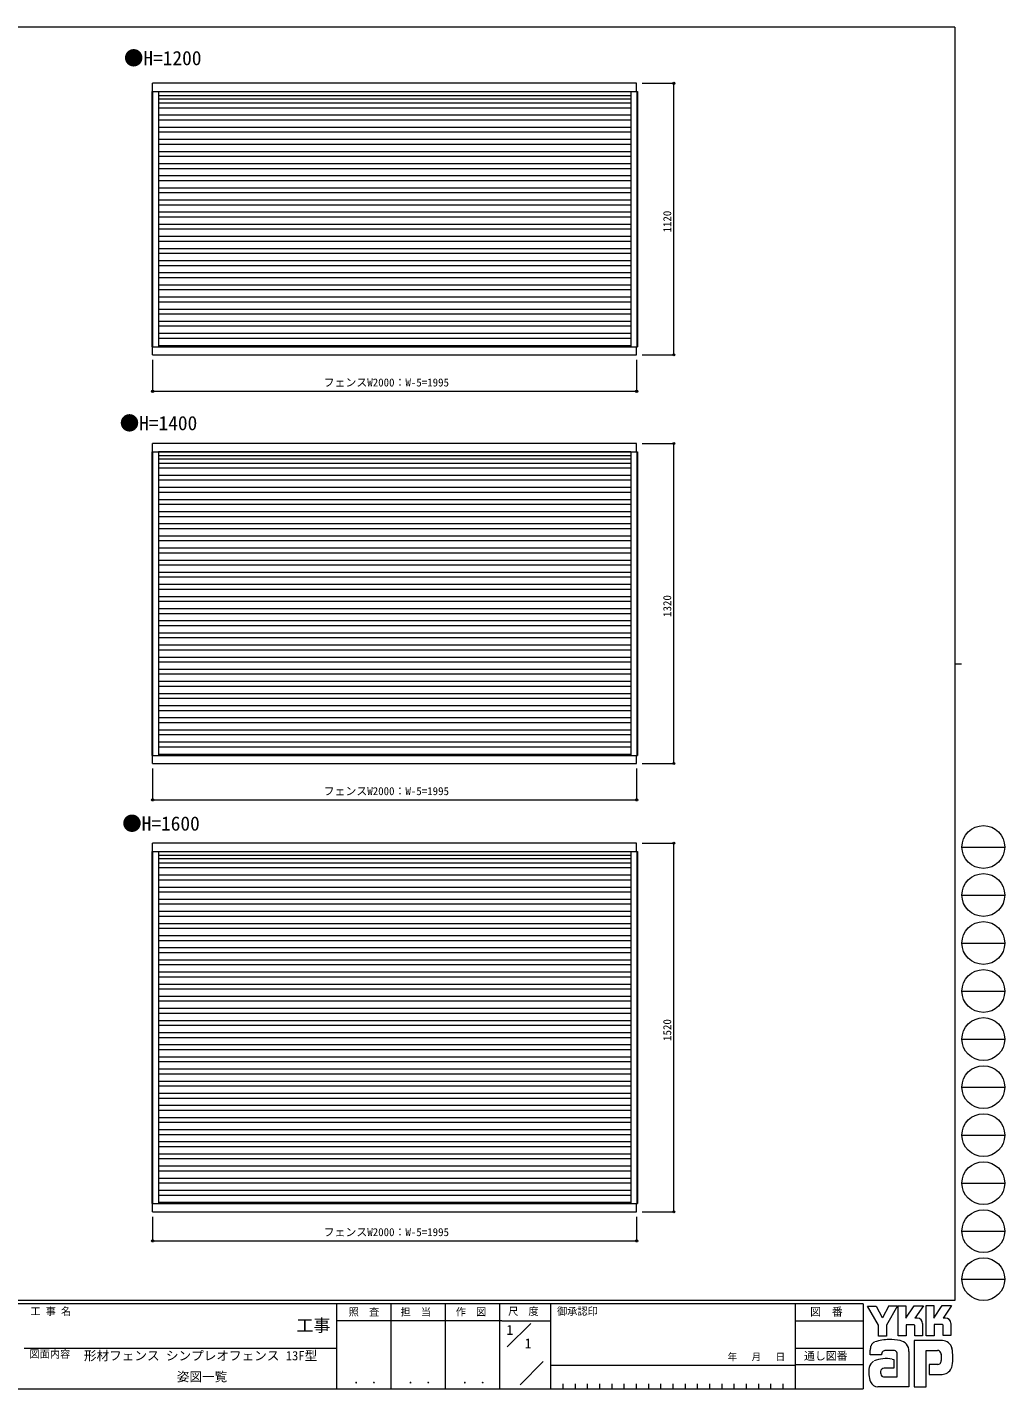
# Model space of a CAD drawing. Units: millimetres, scale not verified. Extents: x -3967 to 3967, y -2821 to 2821.
# Drawn here: x -62 to 3967, y -2821 to 2793 of the extents above; entities that cross this region are included whole.
import ezdxf
from ezdxf.enums import TextEntityAlignment as Align

# ---------------------------------------------------------------- set-up
doc = ezdxf.new("R2010")
doc.units = ezdxf.units.MM
doc.header["$LTSCALE"] = 10
doc.layers.add('0-0_0', color=3, linetype='Continuous')
for name, color, linetype, lineweight in [('0-1_USER1', 4, 'Continuous', 9), ('0-2_YKK_ZWAK', 6, 'Continuous', 9), ('0-3_YKK_11', 7, 'Continuous', 9)]:
    doc.layers.add(name, color=color, linetype=linetype, lineweight=lineweight)
doc.styles.add('ＭＳ ゴシック', font='')
doc.styles.get('ＭＳ ゴシック').set_extended_font_data('MS Gothic')

msp = doc.modelspace()

# ---------------------------------------------------------------- linework, layer by layer
at = {"layer": '0-1_USER1'}
for p, q in [((451.79, 2527.78), (2452.79, 2527.78)), ((451.79, 2527.78), (451.79, 1475.78)), ((453.99, 2527.78), (453.99, 1475.78)), ((2449.79, 2561.78), (454.79, 2561.78)), ((454.79, 2527.78), (454.79, 2561.78)), ((478.99, 2527.78), (478.99, 1475.78)), ((2425.59, 2526.78), (478.99, 2526.78)), ((2425.59, 2527.78), (2425.59, 1475.78)), ((2449.79, 2527.78), (2449.79, 2561.78)), ((2450.59, 2527.78), (2450.59, 1475.78)), ((2452.79, 2527.78), (2452.79, 1475.78)), ((2425.59, 2510.78), (478.99, 2510.78)), ((2425.59, 2496.78), (478.99, 2496.78)), ((2425.59, 2479.78), (478.99, 2479.78)), ((2425.59, 2459.78), (478.99, 2459.78)), ((2425.59, 2429.78), (478.99, 2429.78)), ((2425.59, 2409.78), (478.99, 2409.78)), ((2425.59, 2379.78), (478.99, 2379.78)), ((2425.59, 2359.78), (478.99, 2359.78)), ((2425.59, 2329.78), (478.99, 2329.78)), ((2425.59, 2309.78), (478.99, 2309.78)), ((2425.59, 2279.78), (478.99, 2279.78)), ((2425.59, 2259.78), (478.99, 2259.78)), ((2425.59, 2229.78), (478.99, 2229.78)), ((2425.59, 2209.78), (478.99, 2209.78)), ((2425.59, 2179.78), (478.99, 2179.78)), ((2425.59, 2159.78), (478.99, 2159.78)), ((2425.59, 2129.78), (478.99, 2129.78)), ((2425.59, 2109.78), (478.99, 2109.78)), ((2425.59, 2079.78), (478.99, 2079.78)), ((2425.59, 2059.78), (478.99, 2059.78)), ((2425.59, 2029.78), (478.99, 2029.78)), ((2425.59, 2009.78), (478.99, 2009.78)), ((2425.59, 1979.78), (478.99, 1979.78)), ((2425.59, 1959.78), (478.99, 1959.78)), ((2425.59, 1929.78), (478.99, 1929.78)), ((2425.59, 1909.78), (478.99, 1909.78)), ((2425.59, 1879.78), (478.99, 1879.78)), ((2425.59, 1859.78), (478.99, 1859.78)), ((2425.59, 1829.78), (478.99, 1829.78)), ((2425.59, 1809.78), (478.99, 1809.78)), ((2425.59, 1779.78), (478.99, 1779.78)), ((2425.59, 1759.78), (478.99, 1759.78)), ((2425.59, 1729.78), (478.99, 1729.78)), ((2425.59, 1709.78), (478.99, 1709.78)), ((2425.59, 1679.78), (478.99, 1679.78)), ((2425.59, 1659.78), (478.99, 1659.78)), ((2425.59, 1629.78), (478.99, 1629.78)), ((2425.59, 1609.78), (478.99, 1609.78)), ((2425.59, 1579.78), (478.99, 1579.78)), ((2425.59, 1559.78), (478.99, 1559.78)), ((2425.59, 1529.78), (478.99, 1529.78)), ((451.79, 1475.78), (2452.79, 1475.78)), ((454.79, 1441.78), (454.79, 1475.78)), ((2425.59, 1509.78), (478.99, 1509.78)), ((2425.59, 1479.78), (478.99, 1479.78)), ((2449.79, 1441.78), (2449.79, 1475.78)), ((454.79, 1441.78), (2449.79, 1441.78)), ((2449.79, 1076.82), (454.79, 1076.82)), ((454.79, 1042.82), (454.79, 1076.82)), ((2449.79, 1042.82), (2449.79, 1076.82)), ((451.79, 1042.82), (2452.79, 1042.82)), ((451.79, 1042.82), (451.79, -209.18)), ((453.99, 1042.82), (453.99, -209.18)), ((478.99, 1042.82), (478.99, -209.18)), ((2425.59, 1041.82), (478.99, 1041.82)), ((2425.59, 1025.82), (478.99, 1025.82)), ((2425.59, 1011.82), (478.99, 1011.82)), ((2425.59, 1042.82), (2425.59, -209.18)), ((2450.59, 1042.82), (2450.59, -209.18)), ((2452.79, 1042.82), (2452.79, -209.18)), ((2425.59, 994.82), (478.99, 994.82)), ((2425.59, 974.82), (478.99, 974.82)), ((2425.59, 944.82), (478.99, 944.82)), ((2425.59, 924.82), (478.99, 924.82)), ((2425.59, 894.82), (478.99, 894.82)), ((2425.59, 874.82), (478.99, 874.82)), ((2425.59, 844.82), (478.99, 844.82)), ((2425.59, 824.82), (478.99, 824.82)), ((2425.59, 794.82), (478.99, 794.82)), ((2425.59, 774.82), (478.99, 774.82)), ((2425.59, 744.82), (478.99, 744.82)), ((2425.59, 724.82), (478.99, 724.82)), ((2425.59, 694.82), (478.99, 694.82)), ((2425.59, 674.82), (478.99, 674.82)), ((2425.59, 644.82), (478.99, 644.82)), ((2425.59, 624.82), (478.99, 624.82)), ((2425.59, 594.82), (478.99, 594.82)), ((2425.59, 574.82), (478.99, 574.82)), ((2425.59, 544.82), (478.99, 544.82)), ((2425.59, 524.82), (478.99, 524.82)), ((2425.59, 494.82), (478.99, 494.82)), ((2425.59, 474.82), (478.99, 474.82)), ((2425.59, 444.82), (478.99, 444.82)), ((2425.59, 424.82), (478.99, 424.82)), ((2425.59, 394.82), (478.99, 394.82)), ((2425.59, 374.82), (478.99, 374.82)), ((2425.59, 344.82), (478.99, 344.82)), ((2425.59, 324.82), (478.99, 324.82)), ((2425.59, 294.82), (478.99, 294.82)), ((2425.59, 274.82), (478.99, 274.82)), ((2425.59, 244.82), (478.99, 244.82)), ((2425.59, 224.82), (478.99, 224.82)), ((2425.59, 194.82), (478.99, 194.82)), ((2425.59, 174.82), (478.99, 174.82)), ((2425.59, 144.82), (478.99, 144.82)), ((2425.59, 124.82), (478.99, 124.82)), ((2425.59, 94.82), (478.99, 94.82)), ((2425.59, 74.82), (478.99, 74.82)), ((2425.59, 44.82), (478.99, 44.82)), ((2425.59, 24.82), (478.99, 24.82)), ((2425.59, -5.18), (478.99, -5.18)), ((2425.59, -25.18), (478.99, -25.18)), ((2425.59, -55.18), (478.99, -55.18)), ((2425.59, -75.18), (478.99, -75.18)), ((2425.59, -105.18), (478.99, -105.18)), ((2425.59, -125.18), (478.99, -125.18)), ((2425.59, -155.18), (478.99, -155.18)), ((451.79, -209.18), (2452.79, -209.18)), ((454.79, -243.18), (454.79, -209.18)), ((2425.59, -175.18), (478.99, -175.18)), ((2425.59, -205.18), (478.99, -205.18)), ((2449.79, -243.18), (2449.79, -209.18)), ((454.79, -243.18), (2449.79, -243.18)), ((451.79, -605.48), (2452.79, -605.48)), ((451.79, -605.48), (451.79, -2057.48)), ((453.99, -605.48), (453.99, -2057.48)), ((2449.79, -571.48), (454.79, -571.48)), ((454.79, -605.48), (454.79, -571.48)), ((478.99, -605.48), (478.99, -2057.48)), ((2425.59, -606.48), (478.99, -606.48)), ((2425.59, -605.48), (2425.59, -2057.48)), ((2449.79, -605.48), (2449.79, -571.48)), ((2450.59, -605.48), (2450.59, -2057.48)), ((2452.79, -605.48), (2452.79, -2057.48)), ((2425.59, -622.48), (478.99, -622.48)), ((2425.59, -636.48), (478.99, -636.48)), ((2425.59, -653.48), (478.99, -653.48)), ((2425.59, -673.48), (478.99, -673.48)), ((2425.59, -703.48), (478.99, -703.48)), ((2425.59, -723.48), (478.99, -723.48)), ((2425.59, -753.48), (478.99, -753.48)), ((2425.59, -773.48), (478.99, -773.48)), ((2425.59, -803.48), (478.99, -803.48)), ((2425.59, -823.48), (478.99, -823.48)), ((2425.59, -853.48), (478.99, -853.48)), ((2425.59, -873.48), (478.99, -873.48)), ((2425.59, -903.48), (478.99, -903.48)), ((2425.59, -923.48), (478.99, -923.48)), ((2425.59, -953.48), (478.99, -953.48)), ((2425.59, -973.48), (478.99, -973.48)), ((2425.59, -1003.48), (478.99, -1003.48)), ((2425.59, -1023.48), (478.99, -1023.48)), ((2425.59, -1053.48), (478.99, -1053.48)), ((2425.59, -1073.48), (478.99, -1073.48)), ((2425.59, -1103.48), (478.99, -1103.48)), ((2425.59, -1123.48), (478.99, -1123.48)), ((2425.59, -1153.48), (478.99, -1153.48)), ((2425.59, -1173.48), (478.99, -1173.48)), ((2425.59, -1203.48), (478.99, -1203.48)), ((2425.59, -1223.48), (478.99, -1223.48)), ((2425.59, -1253.48), (478.99, -1253.48)), ((2425.59, -1273.48), (478.99, -1273.48)), ((2425.59, -1303.48), (478.99, -1303.48)), ((2425.59, -1323.48), (478.99, -1323.48)), ((2425.59, -1353.48), (478.99, -1353.48)), ((2425.59, -1373.48), (478.99, -1373.48)), ((2425.59, -1403.48), (478.99, -1403.48)), ((2425.59, -1423.48), (478.99, -1423.48)), ((2425.59, -1453.48), (478.99, -1453.48)), ((2425.59, -1473.48), (478.99, -1473.48)), ((2425.59, -1503.48), (478.99, -1503.48)), ((2425.59, -1523.48), (478.99, -1523.48)), ((2425.59, -1553.48), (478.99, -1553.48)), ((2425.59, -1573.48), (478.99, -1573.48)), ((2425.59, -1603.48), (478.99, -1603.48)), ((2425.59, -1623.48), (478.99, -1623.48)), ((2425.59, -1653.48), (478.99, -1653.48)), ((2425.59, -1673.48), (478.99, -1673.48)), ((2425.59, -1703.48), (478.99, -1703.48)), ((2425.59, -1723.48), (478.99, -1723.48)), ((2425.59, -1753.48), (478.99, -1753.48)), ((2425.59, -1773.48), (478.99, -1773.48)), ((2425.59, -1803.48), (478.99, -1803.48)), ((2425.59, -1823.48), (478.99, -1823.48)), ((2425.59, -1853.48), (478.99, -1853.48)), ((2425.59, -1873.48), (478.99, -1873.48)), ((2425.59, -1903.48), (478.99, -1903.48)), ((2425.59, -1923.48), (478.99, -1923.48)), ((2425.59, -1953.48), (478.99, -1953.48)), ((2425.59, -1973.48), (478.99, -1973.48)), ((2425.59, -2003.48), (478.99, -2003.48)), ((451.79, -2057.48), (2452.79, -2057.48)), ((454.79, -2091.48), (454.79, -2057.48)), ((2425.59, -2023.48), (478.99, -2023.48)), ((2425.59, -2053.48), (478.99, -2053.48)), ((2449.79, -2091.48), (2449.79, -2057.48)), ((454.79, -2091.48), (2449.79, -2091.48))]:
    msp.add_line(p, q, dxfattribs=at)
at = {"layer": '0-2_YKK_ZWAK'}
for p, q in [((2472.79, 2561.78), (2603.79, 2561.78)), ((2602.79, 1441.78), (2602.79, 2561.78)), ((454.79, 1421.78), (454.79, 1290.78)), ((2449.79, 1421.78), (2449.79, 1290.78)), ((2472.79, 1441.78), (2603.79, 1441.78)), ((454.79, 1291.78), (2449.79, 1291.78)), ((2472.79, 1076.82), (2603.79, 1076.82)), ((2602.79, -243.18), (2602.79, 1076.82)), ((454.79, -263.18), (454.79, -394.18)), ((2449.79, -263.18), (2449.79, -394.18)), ((2472.79, -243.18), (2603.79, -243.18)), ((454.79, -393.18), (2449.79, -393.18)), ((2472.79, -571.48), (2603.79, -571.48)), ((2602.79, -2091.48), (2602.79, -571.48)), ((454.79, -2111.48), (454.79, -2212.48)), ((2449.79, -2111.48), (2449.79, -2212.48)), ((2472.79, -2091.48), (2603.79, -2091.48)), ((454.79, -2211.48), (2449.79, -2211.48))]:
    msp.add_line(p, q, dxfattribs=at)
for centre in [(2602.79, 2561.78), (2602.79, 1441.78), (454.79, 1291.78), (2449.79, 1291.78), (2602.79, 1076.82), (2602.79, -243.18), (454.79, -393.18), (2449.79, -393.18), (2602.79, -571.48), (2602.79, -2091.48), (454.79, -2211.48), (2449.79, -2211.48)]:
    msp.add_circle(centre, 4.25, dxfattribs=at)
at = {"layer": '0-3_YKK_11'}
for p, q in [((3760.92, 2793), (-3939.08, 2793)), ((3760.92, 2793), (3760.92, -2457)), ((3760.92, 168), (3788.92, 168)), ((3790.68, -587.16), (3967.08, -587.16)), ((3790.68, -785.12), (3967.08, -785.12)), ((3790.68, -983.08), (3967.08, -983.08)), ((3790.68, -1181.04), (3967.08, -1181.04)), ((3790.68, -1379), (3967.08, -1379)), ((3790.68, -1576.96), (3967.08, -1576.96)), ((3790.68, -1774.92), (3967.08, -1774.92)), ((3790.68, -1972.88), (3967.08, -1972.88)), ((3790.68, -2170.84), (3967.08, -2170.84)), ((3790.68, -2368.8), (3967.08, -2368.8)), ((3760.92, -2457), (-3939.08, -2457)), ((3382.92, -2471), (-3939.08, -2471)), ((1212.92, -2471), (1212.92, -2821)), ((1436.92, -2471), (1436.92, -2821)), ((1660.92, -2471), (1660.92, -2821)), ((1884.92, -2471), (1884.92, -2821)), ((2094.92, -2471), (2094.92, -2821)), ((3102.91, -2471), (3102.91, -2821)), ((3382.92, -2471), (3382.92, -2821)), ((3447.24, -2558.99), (3401.29, -2480.06)), ((3401.29, -2480.06), (3436.42, -2480.06)), ((3436.42, -2480.06), (3461.56, -2527.09)), ((3489.28, -2478.98), (3463.72, -2528.71)), ((3525.54, -2478.98), (3480.21, -2559.26)), ((3489.28, -2478.98), (3525.54, -2478.98)), ((3527.51, -2603.31), (3527.51, -2479.25)), ((3527.51, -2479.25), (3559.68, -2479.25)), ((3559.68, -2530.23), (3593.47, -2478.71)), ((3559.68, -2479.25), (3559.68, -2530.23)), ((3593.47, -2478.71), (3631.72, -2478.71)), ((3631.72, -2478.71), (3596.32, -2530.06)), ((3642.66, -2602.23), (3642.66, -2478.17)), ((3642.66, -2478.17), (3675.37, -2478.17)), ((3675.37, -2530.08), (3709.69, -2478.17)), ((3675.37, -2478.17), (3675.37, -2530.08)), ((3709.69, -2478.17), (3747.53, -2478.17)), ((3743.75, -2484.65), (3712.53, -2529.25)), ((3747.53, -2478.17), (3743.75, -2484.65)), ((1894.76, -2540.99), (1212.92, -2540.99)), ((1894.76, -2540.99), (2094.92, -2540.99)), ((1916.62, -2648.36), (2013.55, -2551.43)), ((3102.91, -2541), (3382.92, -2541)), ((3447.24, -2603.58), (3447.24, -2558.99)), ((3461.56, -2527.09), (3463.72, -2528.71)), ((3480.21, -2559.26), (3480.21, -2603.58)), ((3592.66, -2556.82), (3560.76, -2556.82)), ((3560.76, -2556.82), (3560.76, -2603.31)), ((3596.98, -2558.45), (3592.66, -2556.82)), ((3606.71, -2530.06), (3596.32, -2530.06)), ((3596.98, -2602.5), (3596.98, -2558.45)), ((3628.33, -2551.69), (3628.33, -2602.5)), ((3722.92, -2529.25), (3712.53, -2529.25)), ((3712.94, -2601.96), (3712.94, -2558.17)), ((3744.56, -2551.69), (3744.56, -2601.96)), ((3480.21, -2603.58), (3447.24, -2603.58)), ((3560.76, -2603.31), (3527.51, -2603.31)), ((3593.2, -2621.96), (3593.2, -2813.06)), ((3709.15, -2621.96), (3593.2, -2621.96)), ((3628.33, -2602.5), (3596.98, -2602.5)), ((3676.72, -2602.23), (3642.66, -2602.23)), ((3712.94, -2601.46), (3713.44, -2601.96)), ((3744.56, -2601.96), (3712.94, -2601.96)), ((-75.08, -2652.99), (1212.92, -2652.99)), ((3102.91, -2652.99), (3382.92, -2652.99)), ((3512.38, -2663.05), (3475.4, -2663.75)), ((3523.19, -2771.71), (3523.19, -2674.4)), ((3572.11, -2666.83), (3572.11, -2812.79)), ((3643.47, -2813.06), (3643.47, -2663.59)), ((3643.47, -2663.59), (3689.96, -2663.59)), ((3704.65, -2678.56), (3704.83, -2704.91)), ((1969.64, -2804.45), (2064.88, -2709.21)), ((2094.92, -2723), (3102.91, -2723)), ((3382.92, -2722.99), (3102.91, -2722.99)), ((3509.67, -2736.3), (3469.73, -2736.35)), ((3502.65, -2698.73), (3509.67, -2700.35)), ((3509.67, -2700.35), (3509.67, -2736.3)), ((3691.04, -2720.89), (3655.63, -2720.89)), ((3655.63, -2720.89), (3655.63, -2762.25)), ((2145.32, -2800), (2145.32, -2821)), ((2195.72, -2800), (2195.72, -2821)), ((2246.12, -2800), (2246.12, -2821)), ((2296.52, -2800), (2296.52, -2821)), ((2346.92, -2800), (2346.92, -2821)), ((2397.32, -2800), (2397.32, -2821)), ((2447.72, -2800), (2447.72, -2821)), ((2498.12, -2800), (2498.12, -2821)), ((2548.52, -2800), (2548.52, -2821)), ((2598.92, -2800), (2598.92, -2821)), ((2649.32, -2800), (2649.32, -2821)), ((2699.72, -2800), (2699.72, -2821)), ((2750.12, -2800), (2750.12, -2821)), ((2800.52, -2800), (2800.52, -2821)), ((2850.92, -2800), (2850.92, -2821)), ((2901.32, -2800), (2901.32, -2821)), ((2951.72, -2800), (2951.72, -2821)), ((3002.11, -2800), (3002.11, -2821)), ((3052.51, -2800), (3052.51, -2821)), ((3466.97, -2771.71), (3523.19, -2771.71)), ((3518.86, -2771.71), (3522.38, -2771.71)), ((3523.19, -2771.7), (3523.2, -2771.71)), ((3655.63, -2762.25), (3708.88, -2762.25)), ((3708.88, -2762.25), (3719.69, -2759.82)), ((-3939.08, -2821), (3382.92, -2821)), ((3458.59, -2813.6), (3443.72, -2813.6)), ((3568.87, -2813.33), (3458.59, -2813.6)), ((3572.11, -2812.79), (3568.87, -2813.33)), ((3593.2, -2813.06), (3635.63, -2813.06)), ((3635.63, -2813.06), (3643.47, -2813.06))]:
    msp.add_line(p, q, dxfattribs=at)
for points in [[(3712.94, -2558.17), (3708.61, -2556.55), (3676.72, -2556.55), (3676.72, -2602.23)], [(3458.59, -2681.7), (3412.1, -2681.7), (3412.1, -2662.41)]]:
    msp.add_lwpolyline(points, dxfattribs=at)
for centre in [(3878.88, -587.16), (3878.88, -785.12), (3878.88, -983.08), (3878.88, -1181.04), (3878.88, -1379), (3878.88, -1576.96), (3878.88, -1774.92), (3878.88, -1972.88), (3878.88, -2170.84), (3878.88, -2368.8)]:
    msp.add_circle(centre, 88.2, dxfattribs=at)
for centre, radius, start, end in [((3606.71, -2551.69), 21.62, 0.00166, 89.99604), ((3722.92, -2550.88), 21.62, 0.00166, 89.99604), ((3438.98, -2651.55), 24.44, 109.02127, 161.51264), ((3490.14, -2795.01), 176.8, 89.89165, 109.30848), ((3495.33, -2825.63), 207.48, 78.7801, 91.46938), ((3528.22, -2665.96), 44.48, 40.66422, 80.31694), ((3526.01, -2665.85), 46.12, 358.78059, 38.76563), ((3707.64, -2665.4), 43.41, 14.44572, 87.08746), ((3462.51, -2662.66), 50.37, 158.41083, 179.71775), ((3479.67, -2681.07), 21.09, 138.46382, 181.71359), ((3474.07, -2680.71), 17.01, 85.50551, 126.78038), ((3507.48, -2678.54), 16.25, 14.7552, 72.44995), ((3691.57, -2675.79), 12.29, 16.43123, 96.91661), ((3668.23, -2683.08), 36.73, 4.93423, 17.03552), ((3544.58, -2692.87), 208.6, 350.99027, 10.67625), ((3517.41, -2754.95), 110.83, 168.76372, 199.80079), ((3447.19, -2740.27), 39.08, 121.82711, 169.08475), ((3478.12, -2829.54), 133.09, 79.38098, 112.05825), ((3478.74, -2754.28), 23.68, 171.08203, 216.71923), ((3469.82, -2750.79), 14.45, 90.33953, 178.03639), ((3691.05, -2707.84), 13.06, 269.95468, 342.90145), ((3668.02, -2701.41), 36.97, 343.6902, 354.75362), ((3708.27, -2718.45), 42.91, 285.44291, 349.90448), ((3447.32, -2775.43), 38.23, 207.31435, 263.59464), ((3469.42, -2756.65), 15.26, 230.9728, 260.75491)]:
    msp.add_arc(centre, radius, start, end, dxfattribs=at)

# ---------------------------------------------------------------- texts
at = {"layer": '0-0_0', "style": 'ＭＳ ゴシック'}
for s, height, p in [('●H=1200', 58.65, (336.61, 2618.94)), ('●H=1400', 58.65, (319.29, 1113.72)), ('●H=1600', 58.65, (329.52, -537.15)), ('1', 41.06, (1912.92, -2610.99)), ('1', 41.06, (1988.25, -2666.99)), ('形材フェンス シンプレオフェンス 13F型', 38.12, (171.54, -2715.08)), ('姿図一覧', 38.12, (554.26, -2801.75))]:
    msp.add_text(s, height=height, dxfattribs=at).set_placement(p, align=Align.BOTTOM_LEFT)
at = {"layer": '0-2_YKK_ZWAK', "style": 'ＭＳ ゴシック'}
for s, p in [('1120', (2602.13, 1946.58)), ('1320', (2602.13, 361.62)), ('1520', (2602.13, -1386.68))]:
    msp.add_text(s, height=32.99, rotation=90, dxfattribs=at).set_placement(p, align=Align.BOTTOM_LEFT)
for p in [(1159.49, 1301.78), (1159.49, -383.18), (1159.49, -2201.48)]:
    msp.add_text('フェンスW2000：W-5=1995', height=32.99, dxfattribs=at).set_placement(p, align=Align.BOTTOM_LEFT)
at = {"layer": '0-3_YKK_11', "style": 'ＭＳ ゴシック'}
for s, height, p in [('工 事 名', 30.79, (-48.96, -2526.33)), ('照  査', 30.79, (1262.81, -2528.8)), ('担  当', 30.79, (1476.46, -2528.8)), ('作  図', 30.79, (1704.12, -2528.62)), ('尺  度', 30.79, (1920.04, -2526.37)), ('御承認印', 30.79, (2121.59, -2526.33)), ('図\u3000番', 32.84, (3164.89, -2529.62)), ('工事', 51.32, (1047.23, -2600.56)), ('図面内容', 30.79, (-52.91, -2702.48)), ('年   月   日', 29.03, (2824.68, -2712.69)), ('通し図番', 32.84, (3139.71, -2711.85)), (' ． ．', 35.92, (1257.47, -2810.46)), (' ． ．', 35.92, (1481.47, -2810.46)), (' ． ．', 35.92, (1705.47, -2810.46))]:
    msp.add_text(s, height=height, dxfattribs=at).set_placement(p, align=Align.BOTTOM_LEFT)

doc.saveas('drawing.dxf')
